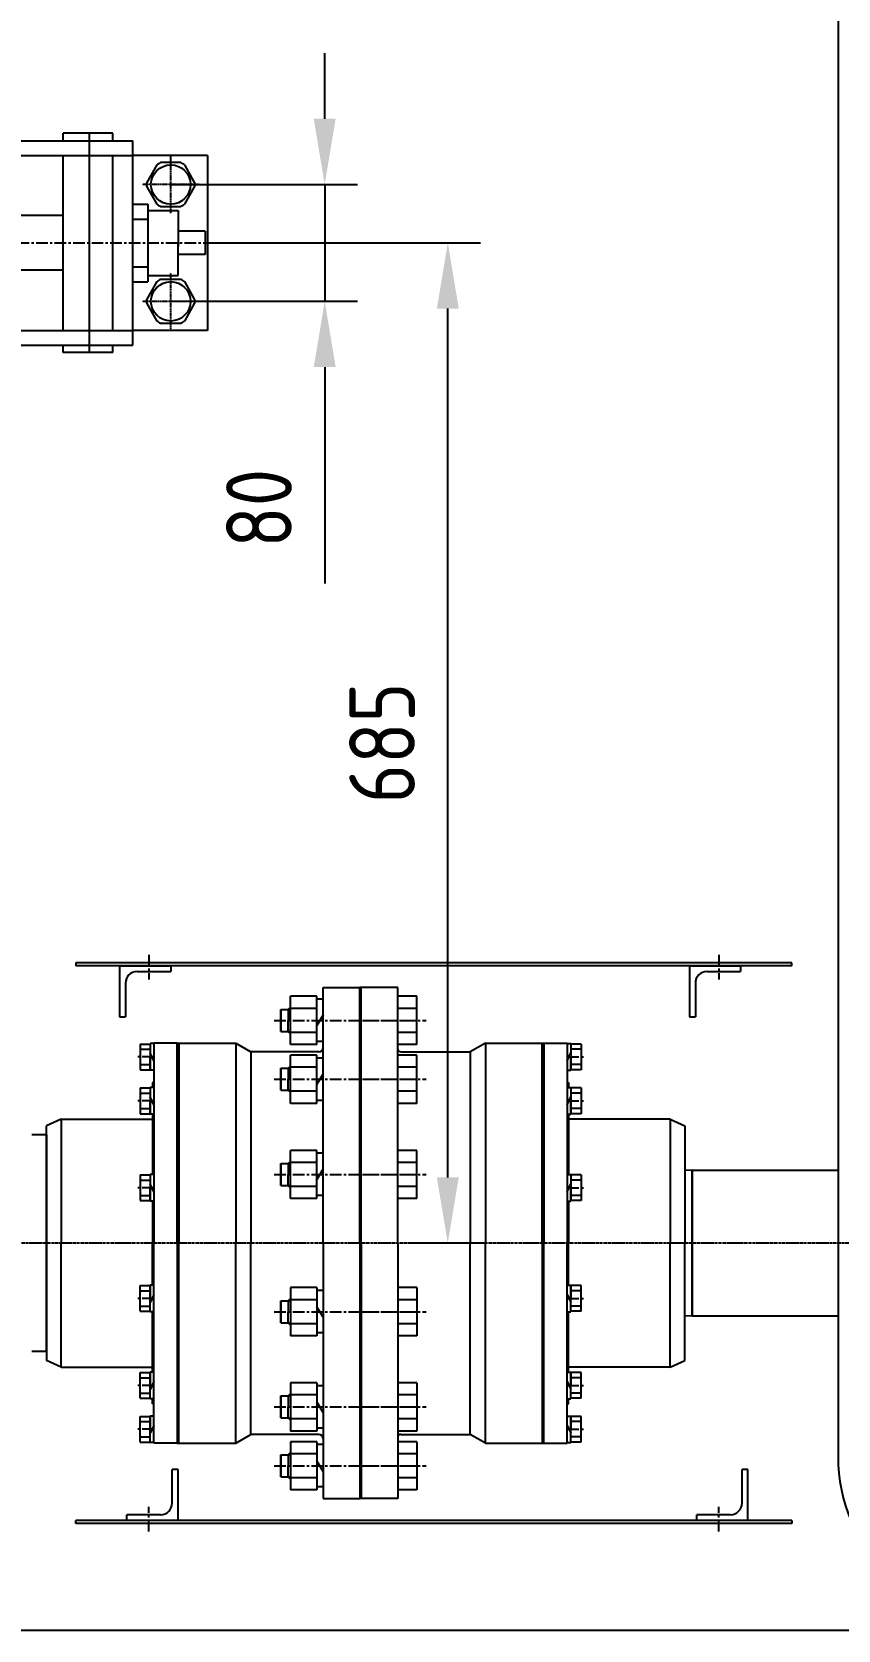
# Model space of a CAD drawing. Header units: millimetres. Extents: x -25976 to -4798, y -663 to 15440.
# Drawn here: x -14323 to -13771, y 11051 to 12146 of the extents above; entities that cross this region are included whole.
import ezdxf

# ---------------------------------------------------------------- set-up
doc = ezdxf.new("R2010")
doc.units = ezdxf.units.MM
doc.header["$LTSCALE"] = 0.25
doc.linetypes.add('CENTER', pattern=[50.8, 31.75, -6.35, 6.35, -6.35])
doc.linetypes.add('осевая', pattern=[2, 1.25, -0.25, 0.25, -0.25])
for name, color, linetype in [('Bord', 1, 'Continuous'), ('Cen', 5, 'CENTER'), ('Cent', 5, 'CENTER'), ('Cont', 6, 'Continuous'), ('Dim', 7, 'Continuous'), ('Red', 1, 'Continuous')]:
    doc.layers.add(name, color=color, linetype=linetype)
doc.styles.add('Style1', font='romans.shx', dxfattribs={"width": 0.8})
doc.dimstyles.new('LIN15', dxfattribs={"dimscale": 15, "dimtxt": 3, "dimasz": 3, "dimexe": 1.5, "dimexo": 0, "dimgap": 1.5, "dimtad": 1, "dimdec": 0, "dimzin": 13, "dimdsep": 46, "dimtxsty": 'Style1', "dimcen": 0, "dimclrt": 3, "dimadec": 0, "dimazin": 0, "dimtfac": 1, "dimtdec": 0, "dimtmove": 0, "dimatfit": 3, "dimfxl": 1, "dimtolj": 1, "dimtzin": 13, "dimarcsym": 0})

# ---------------------------------------------------------------- blocks, each defined once
blk = doc.blocks.new('A0C5000')
at = {"ltscale": 0.9}
for p, q in [((-1.5, 16.4), (-13.5, 9.6)), ((13.5, 9.6), (1.5, 16.4)), ((-15, 6.9), (-15, -6.9)), ((15, -6.9), (15, 6.9)), ((-13.5, -9.6), (-1.5, -16.4)), ((1.5, -16.4), (13.5, -9.6))]:
    blk.add_line(p, q, dxfattribs=at)
at = {"color": 5, "linetype": 'осевая', "ltscale": 0.9}
for p, q in [((0, -19.5), (0, 19.5)), ((-19.5, 0), (19.5, 0))]:
    blk.add_line(p, q, dxfattribs=at)
at = {"ltscale": 0.9}
blk.add_circle((0, 0), 13.5, dxfattribs=at)
for start, end in [(84.62, 95.38), (144.62, 155.38), (24.62, 35.38), (204.62, 215.38), (324.62, 335.38), (264.62, 275.38)]:
    blk.add_arc((0, 0), 16.5, start, end, dxfattribs=at)
blk = doc.blocks.new('*D203')
at = {"layer": 'Dim', "color": 0, "lineweight": -2, "transparency": 16777216}
for p, q in [((-14203.2, 12001.3), (-14016, 12001.3)), ((-14038.5, 11361.3), (-14038.5, 11956.3)), ((-14012.8, 11316.3), (-14061, 11316.3))]:
    blk.add_line(p, q, dxfattribs=at)
at = {"layer": 'Dim', "color": 0, "transparency": 16777216}
for points in [[(-14046, 11956.3), (-14031, 11956.3), (-14038.5, 12001.3)], [(-14046, 11361.3), (-14031, 11361.3), (-14038.5, 11316.3)]]:
    blk.add_solid(points, dxfattribs=at)
at = {"layer": 'Dim', "color": 3, "transparency": 16777216, "insert": (-14083.5, 11658.8), "char_height": 45, "attachment_point": 5, "rotation": 90, "style": 'Style1'}
blk.add_mtext('\\A1;685', dxfattribs=at)
blk = doc.blocks.new('*D222')
at = {"layer": 'Dim', "color": 0, "lineweight": -2, "transparency": 16777216}
for p, q in [((-14122.8, 12086.3), (-14122.8, 12131.3)), ((-14228.3, 12041.3), (-14100.3, 12041.3)), ((-14122.8, 12041.3), (-14122.8, 11961.3)), ((-14228.3, 11961.3), (-14100.3, 11961.3)), ((-14122.8, 11916.3), (-14122.8, 11768))]:
    blk.add_line(p, q, dxfattribs=at)
at = {"layer": 'Dim', "color": 0, "transparency": 16777216}
for points in [[(-14130.3, 12086.3), (-14115.3, 12086.3), (-14122.8, 12041.3)], [(-14130.3, 11916.3), (-14115.3, 11916.3), (-14122.8, 11961.3)]]:
    blk.add_solid(points, dxfattribs=at)
at = {"layer": 'Dim', "color": 3, "transparency": 16777216, "insert": (-14167.8, 11819.6), "char_height": 45, "attachment_point": 5, "rotation": 90, "style": 'Style1'}
blk.add_mtext('\\A1;80', dxfattribs=at)

msp = doc.modelspace()

# ---------------------------------------------------------------- linework, layer by layer
at = {"layer": 'Bord'}
for p, q in [((-14147.77152, 11476.28791), (-14146.27152, 11476.28791)), ((-14147.77152, 11461.28791), (-14146.27152, 11461.28791)), ((-14147.77152, 11435.97943), (-14146.27152, 11435.97943)), ((-14147.77152, 11420.97943), (-14146.27152, 11420.97943)), ((-14147.77152, 11370.76959), (-14146.27152, 11370.76959)), ((-14147.77152, 11355.76959), (-14146.27152, 11355.76959)), ((-14147.77152, 11276.76959), (-14146.27152, 11276.76959)), ((-14147.77152, 11261.76959), (-14146.27152, 11261.76959)), ((-14147.77152, 11211.55976), (-14146.27152, 11211.55976)), ((-14147.77152, 11196.55976), (-14146.27152, 11196.55976)), ((-14147.77152, 11171.25128), (-14146.27152, 11171.25128)), ((-14147.77152, 11156.25128), (-14146.27152, 11156.25128))]:
    msp.add_line(p, q, dxfattribs=at)
at = {"layer": 'Cen'}
for p, q in [((-14243.2161, 11513.76841), (-14243.2161, 11496.81516)), ((-13852.97708, 11513.76841), (-13852.97708, 11496.81516)), ((-14157.32997, 11468.78791), (-14053.20756, 11468.78791)), ((-14096.62483, 11468.78791), (-14067.83447, 11468.78791)), ((-14239.77152, 11443.78791), (-14251.78283, 11443.78791)), ((-13956.77152, 11443.78791), (-13944.76022, 11443.78791)), ((-14157.32997, 11428.47943), (-14053.20756, 11428.47943)), ((-14096.62483, 11428.47943), (-14067.83447, 11428.47943)), ((-14239.77152, 11413.71188), (-14251.78283, 11413.71188)), ((-13956.77152, 11413.71188), (-13944.76022, 11413.71188)), ((-14157.32997, 11363.26959), (-14053.20756, 11363.26959)), ((-14096.62483, 11363.26959), (-14067.83447, 11363.26959)), ((-14239.77152, 11354.16959), (-14251.78283, 11354.16959)), ((-13956.77152, 11354.16959), (-13944.76022, 11354.16959)), ((-14239.77152, 11278.36959), (-14251.78283, 11278.36959)), ((-13956.77152, 11278.36959), (-13944.76022, 11278.36959)), ((-14157.32997, 11269.26959), (-14053.20756, 11269.26959)), ((-14096.62483, 11269.26959), (-14067.83447, 11269.26959)), ((-14239.77152, 11218.8273), (-14251.78283, 11218.8273)), ((-13956.77152, 11218.8273), (-13944.76022, 11218.8273)), ((-14157.32997, 11204.05976), (-14053.20756, 11204.05976)), ((-14096.62483, 11204.05976), (-14067.83447, 11204.05976)), ((-14239.77152, 11188.75128), (-14251.78283, 11188.75128)), ((-13956.77152, 11188.75128), (-13944.76022, 11188.75128)), ((-14157.32997, 11163.75128), (-14053.20756, 11163.75128)), ((-14096.62483, 11163.75128), (-14067.83447, 11163.75128)), ((-14243.2161, 11118.77077), (-14243.2161, 11135.72402)), ((-13852.97708, 11118.77077), (-13852.97708, 11135.72402))]:
    msp.add_line(p, q, dxfattribs=at)
at = {"layer": 'Cen', "ltscale": 0.2}
msp.add_line((-11697.27629, 11316.26959), (-16707.17236, 11316.26959), dxfattribs=at)
at = {"layer": 'Cent'}
msp.add_line((-14942.74308, 12001.26959), (-14203.16063, 12001.26959), dxfattribs=at)
at = {"layer": 'Cont'}
for p, q in [((-13771.27152, 12847.26959), (-13771.27152, 11170.26959)), ((-14267.96673, 12076.56959), (-14302.01673, 12076.56959)), ((-14302.01673, 12071.26959), (-14302.01673, 12076.56959)), ((-14283.7665, 11925.96959), (-14283.7665, 12076.56959)), ((-14267.96673, 12071.26959), (-14267.96673, 12076.56959)), ((-14355.39353, 12071.26959), (-14254.26656, 12071.26959)), ((-14254.26656, 11931.26959), (-14254.26656, 12071.26959)), ((-14355.39353, 12061.26959), (-14254.26656, 12061.26959)), ((-14302.01673, 11941.26959), (-14302.01673, 12061.26959)), ((-14267.96673, 11941.26959), (-14267.96673, 12061.26959)), ((-14203.16063, 12061.26959), (-14254.26656, 12061.26959)), ((-14203.16063, 12061.26959), (-14203.16063, 11941.26959)), ((-14302.01673, 12020.04619), (-14370.86925, 12020.04619)), ((-14254.26656, 12027.79459), (-14243.91656, 12027.79459)), ((-14254.26656, 11974.74459), (-14254.26656, 12027.79459)), ((-14243.91656, 12027.79459), (-14243.91656, 11974.74459)), ((-14243.91656, 12023.51959), (-14223.26063, 12023.51959)), ((-14223.26063, 12023.51959), (-14223.26063, 11998.86959)), ((-14254.26656, 12017.54459), (-14243.91656, 12017.54459)), ((-14204.66063, 12009.26959), (-14223.26063, 12009.26959)), ((-14204.66063, 12009.26959), (-14204.66063, 11993.26959)), ((-14223.26063, 11979.01959), (-14223.26063, 12001.26959)), ((-14254.26656, 11984.99459), (-14243.91656, 11984.99459)), ((-14204.66063, 11993.26959), (-14223.26063, 11993.26959)), ((-14302.01673, 11982.54619), (-14370.86925, 11982.54619)), ((-14254.26656, 11974.74459), (-14243.91656, 11974.74459)), ((-14243.91656, 11979.01959), (-14223.26063, 11979.01959)), ((-14355.39353, 11941.26959), (-14254.26656, 11941.26959)), ((-14203.16063, 11941.26959), (-14254.26656, 11941.26959)), ((-14355.39353, 11931.26959), (-14267.96673, 11931.26959)), ((-14302.01673, 11926.26959), (-14302.01673, 11931.26959)), ((-14267.96673, 11926.26959), (-14267.96673, 11931.26959)), ((-14267.96673, 11931.26959), (-14254.26656, 11931.26959)), ((-14267.96673, 11926.26959), (-14302.01673, 11926.26959)), ((-13802.97708, 11508.28791), (-14293.21589, 11508.28791)), ((-14293.21589, 11508.28791), (-14293.21589, 11506.28791)), ((-13802.97708, 11506.28791), (-14293.21589, 11506.28791)), ((-14263.2161, 11506.28791), (-14228.2161, 11506.28791)), ((-14263.2161, 11506.28791), (-14263.2161, 11471.28791)), ((-14228.2161, 11506.28791), (-14228.2161, 11502.28791)), ((-13872.97708, 11506.28791), (-13872.97708, 11471.28791)), ((-13872.97708, 11506.28791), (-13837.97708, 11506.28791)), ((-13837.97708, 11506.28791), (-13837.97708, 11502.28791)), ((-13802.97708, 11506.28791), (-13802.97708, 11508.28791)), ((-14259.2161, 11494.28791), (-14259.2161, 11471.28791)), ((-14251.2161, 11502.28791), (-14228.2161, 11502.28791)), ((-13868.97708, 11494.28791), (-13868.97708, 11471.28791)), ((-13860.97708, 11502.28791), (-13837.97708, 11502.28791)), ((-14128.27152, 11485.28791), (-14146.27152, 11485.28791)), ((-14146.27152, 11452.28791), (-14146.27152, 11485.28791)), ((-14128.27152, 11452.28791), (-14128.27152, 11485.28791)), ((-14123.77152, 11483.28791), (-14128.27152, 11483.28791)), ((-14123.77152, 11491.28791), (-14098.77152, 11491.28791)), ((-14123.77152, 11450.28791), (-14123.77152, 11491.28791)), ((-14123.77152, 11316.26959), (-14123.77152, 11483.28791)), ((-14072.77152, 11491.28791), (-14098.77152, 11491.28791)), ((-14098.77152, 11316.26959), (-14098.77152, 11491.28791)), ((-14097.77152, 11316.26959), (-14097.77152, 11491.28791)), ((-14072.77152, 11316.26959), (-14072.77152, 11491.28791)), ((-14059.77152, 11485.28791), (-14072.77152, 11485.28791)), ((-14059.77152, 11452.28791), (-14059.77152, 11485.28791)), ((-14263.2161, 11471.28791), (-14259.2161, 11471.28791)), ((-14152.77152, 11476.28791), (-14152.77152, 11468.78791)), ((-14152.77152, 11468.78791), (-14152.77152, 11476.28791)), ((-14152.77152, 11476.28791), (-14147.77152, 11476.28791)), ((-14146.27152, 11477.78791), (-14147.77152, 11476.28791)), ((-14147.77152, 11476.28791), (-14147.77152, 11468.78791)), ((-14128.27152, 11477.03791), (-14146.27152, 11477.03791)), ((-14123.77152, 11472.58124), (-14128.27152, 11465.34415)), ((-14059.77152, 11477.03791), (-14072.77152, 11477.03791)), ((-13872.97708, 11471.28791), (-13868.97708, 11471.28791)), ((-14152.77152, 11461.28791), (-14152.77152, 11468.78791)), ((-14152.77152, 11468.78791), (-14152.77152, 11461.28791)), ((-14152.77152, 11461.28791), (-14147.77152, 11461.28791)), ((-14147.77152, 11461.28791), (-14147.77152, 11468.78791)), ((-14146.27152, 11459.78791), (-14147.77152, 11461.28791)), ((-14128.27152, 11460.53791), (-14146.27152, 11460.53791)), ((-14059.77152, 11460.53791), (-14072.77152, 11460.53791)), ((-14249.27152, 11452.58791), (-14249.27152, 11434.98791)), ((-14249.27152, 11452.58791), (-14242.27152, 11452.58791)), ((-14249.27152, 11449.04835), (-14242.27152, 11449.04835)), ((-14239.77152, 11452.88791), (-14242.27152, 11452.88791)), ((-14242.27152, 11452.88791), (-14242.27152, 11443.78791)), ((-14242.27152, 11452.58791), (-14242.27152, 11434.98791)), ((-14239.77152, 11453.28791), (-14239.77152, 11316.26959)), ((-14223.77152, 11453.28791), (-14239.77152, 11453.28791)), ((-14239.77152, 11452.88791), (-14239.77152, 11434.68791)), ((-14223.77152, 11453.28791), (-14183.77152, 11453.28791)), ((-14223.77152, 11316.26959), (-14223.77152, 11453.28791)), ((-14222.77152, 11453.28791), (-14222.77152, 11316.26959)), ((-14183.77152, 11453.28791), (-14183.77152, 11316.26959)), ((-14183.77152, 11453.28791), (-14173.37922, 11447.28791)), ((-14128.27152, 11452.28791), (-14146.27152, 11452.28791)), ((-14123.77152, 11454.28791), (-14128.27152, 11454.28791)), ((-14059.77152, 11452.28791), (-14072.77152, 11452.28791)), ((-14012.77152, 11453.28791), (-14023.16383, 11447.28791)), ((-14012.77152, 11453.28791), (-13956.77152, 11453.28791)), ((-14012.77152, 11453.28791), (-14012.77152, 11316.26959)), ((-13973.77152, 11316.26959), (-13973.77152, 11453.28791)), ((-13972.77152, 11453.28791), (-13972.77152, 11316.26959)), ((-13956.77152, 11453.28791), (-13956.77152, 11316.26959)), ((-13956.77152, 11452.88791), (-13956.77152, 11434.68791)), ((-13956.77152, 11452.88791), (-13954.27152, 11452.88791)), ((-13954.27152, 11452.88791), (-13954.27152, 11443.78791)), ((-13947.27152, 11452.58791), (-13954.27152, 11452.58791)), ((-13954.27152, 11452.58791), (-13954.27152, 11434.98791)), ((-13947.27152, 11449.04835), (-13954.27152, 11449.04835)), ((-13947.27152, 11452.58791), (-13947.27152, 11434.98791)), ((-14249.27152, 11438.52747), (-14242.27152, 11438.52747)), ((-14239.77152, 11441.07397), (-14242.27152, 11446.50185)), ((-14242.27152, 11434.68791), (-14242.27152, 11443.78791)), ((-14173.37922, 11447.28791), (-14173.37922, 11316.26959)), ((-14126.77152, 11447.28791), (-14173.37922, 11447.28791)), ((-14146.27152, 11411.97943), (-14146.27152, 11444.97943)), ((-14128.27152, 11444.97943), (-14146.27152, 11444.97943)), ((-14128.27152, 11411.97943), (-14128.27152, 11444.97943)), ((-14123.77152, 11442.97943), (-14128.27152, 11442.97943)), ((-14059.77152, 11444.97943), (-14072.77152, 11444.97943)), ((-14070.77152, 11447.28791), (-14023.16383, 11447.28791)), ((-14059.77152, 11411.97943), (-14059.77152, 11444.97943)), ((-14023.16383, 11447.28791), (-14023.16383, 11316.26959)), ((-13956.77152, 11441.07397), (-13954.27152, 11446.50185)), ((-13954.27152, 11434.68791), (-13954.27152, 11443.78791)), ((-13947.27152, 11438.52747), (-13954.27152, 11438.52747)), ((-14249.27152, 11434.98791), (-14242.27152, 11434.98791)), ((-14239.77152, 11434.68791), (-14242.27152, 11434.68791)), ((-14152.77152, 11435.97943), (-14147.77152, 11435.97943)), ((-14152.77152, 11428.47943), (-14152.77152, 11435.97943)), ((-14152.77152, 11435.97943), (-14152.77152, 11428.47943)), ((-14152.77152, 11428.47943), (-14152.77152, 11420.97943)), ((-14152.77152, 11420.97943), (-14152.77152, 11428.47943)), ((-14146.27152, 11437.47943), (-14147.77152, 11435.97943)), ((-14147.77152, 11435.97943), (-14147.77152, 11428.47943)), ((-14147.77152, 11420.97943), (-14147.77152, 11428.47943)), ((-14128.27152, 11436.72943), (-14146.27152, 11436.72943)), ((-14123.77152, 11432.27275), (-14128.27152, 11425.03567)), ((-14059.77152, 11436.72943), (-14072.77152, 11436.72943)), ((-13956.77152, 11434.68791), (-13954.27152, 11434.68791)), ((-13947.27152, 11434.98791), (-13954.27152, 11434.98791)), ((-14249.27152, 11422.51188), (-14249.27152, 11404.91188)), ((-14249.27152, 11422.51188), (-14242.27152, 11422.51188)), ((-14249.27152, 11418.97232), (-14242.27152, 11418.97232)), ((-14239.77152, 11422.81188), (-14242.27152, 11422.81188)), ((-14242.27152, 11422.81188), (-14242.27152, 11413.71188)), ((-14242.27152, 11422.51188), (-14242.27152, 11404.91188)), ((-14239.77152, 11410.99794), (-14242.27152, 11416.42582)), ((-14239.77152, 11426.28791), (-14240.77152, 11426.28791)), ((-14240.77152, 11426.28791), (-14240.77152, 11422.81188)), ((-14239.77152, 11422.81188), (-14239.77152, 11404.61188)), ((-14152.77152, 11420.97943), (-14147.77152, 11420.97943)), ((-14146.27152, 11419.47943), (-14147.77152, 11420.97943)), ((-14128.27152, 11420.22943), (-14146.27152, 11420.22943)), ((-14059.77152, 11420.22943), (-14072.77152, 11420.22943)), ((-13956.77152, 11426.28791), (-13955.77152, 11426.28791)), ((-13956.77152, 11422.81188), (-13956.77152, 11404.61188)), ((-13956.77152, 11422.81188), (-13954.27152, 11422.81188)), ((-13956.77152, 11410.99794), (-13954.27152, 11416.42582)), ((-13955.77152, 11426.28791), (-13955.77152, 11422.81188)), ((-13954.27152, 11422.81188), (-13954.27152, 11413.71188)), ((-13947.27152, 11422.51188), (-13954.27152, 11422.51188)), ((-13954.27152, 11422.51188), (-13954.27152, 11404.91188)), ((-13947.27152, 11418.97232), (-13954.27152, 11418.97232)), ((-13947.27152, 11422.51188), (-13947.27152, 11404.91188)), ((-14249.27152, 11408.45144), (-14242.27152, 11408.45144)), ((-14249.27152, 11404.91188), (-14242.27152, 11404.91188)), ((-14242.27152, 11404.61188), (-14242.27152, 11413.71188)), ((-14128.27152, 11411.97943), (-14146.27152, 11411.97943)), ((-14123.77152, 11413.97943), (-14128.27152, 11413.97943)), ((-14059.77152, 11411.97943), (-14072.77152, 11411.97943)), ((-13954.27152, 11404.61188), (-13954.27152, 11413.71188)), ((-13947.27152, 11408.45144), (-13954.27152, 11408.45144)), ((-13947.27152, 11404.91188), (-13954.27152, 11404.91188)), ((-14303.27152, 11401.26959), (-14313.27152, 11396.60652)), ((-14313.27152, 11316.26959), (-14313.27152, 11396.60652)), ((-14303.27152, 11401.26959), (-14303.27152, 11316.26959)), ((-14303.27152, 11401.26959), (-14240.77152, 11401.26959)), ((-14239.77152, 11404.61188), (-14242.27152, 11404.61188)), ((-14240.77152, 11404.61188), (-14240.77152, 11363.26959)), ((-13956.77152, 11404.61188), (-13954.27152, 11404.61188)), ((-13955.77152, 11404.61188), (-13955.77152, 11363.26959)), ((-13886.27152, 11401.26959), (-13955.77152, 11401.26959)), ((-13886.27152, 11401.26959), (-13886.27152, 11316.26959)), ((-13886.27152, 11401.26959), (-13876.27152, 11396.60652)), ((-13876.27152, 11396.60652), (-13876.27152, 11316.26959)), ((-14313.27013, 11390.41351), (-14323.27013, 11390.41351)), ((-14313.27152, 11390.41351), (-14313.27152, 11316.26959)), ((-14313.27013, 11378.76959), (-14313.27013, 11390.41351)), ((-14313.27013, 11378.76959), (-14313.27013, 11316.26959)), ((-14146.27152, 11372.26959), (-14147.77152, 11370.76959)), ((-14128.27152, 11379.76959), (-14146.27152, 11379.76959)), ((-14146.27152, 11346.76959), (-14146.27152, 11379.76959)), ((-14128.27152, 11346.76959), (-14128.27152, 11379.76959)), ((-14123.77152, 11377.76959), (-14128.27152, 11377.76959)), ((-14059.77152, 11379.76959), (-14072.77152, 11379.76959)), ((-14059.77152, 11346.76959), (-14059.77152, 11379.76959)), ((-14249.27152, 11362.96959), (-14249.27152, 11345.36959)), ((-14249.27152, 11362.96959), (-14242.27152, 11362.96959)), ((-14239.77152, 11363.26959), (-14242.27152, 11363.26959)), ((-14242.27152, 11363.26959), (-14242.27152, 11354.16959)), ((-14242.27152, 11362.96959), (-14242.27152, 11345.36959)), ((-14239.77152, 11363.26959), (-14239.77152, 11345.06959)), ((-14152.77152, 11370.76959), (-14152.77152, 11363.26959)), ((-14152.77152, 11363.26959), (-14152.77152, 11370.76959)), ((-14152.77152, 11370.76959), (-14147.77152, 11370.76959)), ((-14152.77152, 11355.76959), (-14152.77152, 11363.26959)), ((-14152.77152, 11363.26959), (-14152.77152, 11355.76959)), ((-14147.77152, 11370.76959), (-14147.77152, 11363.26959)), ((-14147.77152, 11355.76959), (-14147.77152, 11363.26959)), ((-14128.27152, 11371.51959), (-14146.27152, 11371.51959)), ((-14123.77152, 11367.06292), (-14128.27152, 11359.82584)), ((-14059.77152, 11371.51959), (-14072.77152, 11371.51959)), ((-13956.77152, 11363.26959), (-13956.77152, 11345.06959)), ((-13956.77152, 11363.26959), (-13954.27152, 11363.26959)), ((-13954.27152, 11363.26959), (-13954.27152, 11354.16959)), ((-13947.27152, 11362.96959), (-13954.27152, 11362.96959)), ((-13954.27152, 11362.96959), (-13954.27152, 11345.36959)), ((-13947.27152, 11362.96959), (-13947.27152, 11345.36959)), ((-13871.27152, 11366.26959), (-13876.27152, 11366.01959)), ((-13871.27152, 11366.26959), (-13771.27152, 11366.26959)), ((-13871.27152, 11266.26959), (-13871.27152, 11366.26959)), ((-13871.27152, 11366.26959), (-13871.27152, 11266.26959)), ((-14249.27152, 11359.43003), (-14242.27152, 11359.43003)), ((-14239.77152, 11351.45565), (-14242.27152, 11356.88353)), ((-14242.27152, 11345.06959), (-14242.27152, 11354.16959)), ((-14152.77152, 11355.76959), (-14147.77152, 11355.76959)), ((-14146.27152, 11354.26959), (-14147.77152, 11355.76959)), ((-14128.27152, 11355.01959), (-14146.27152, 11355.01959)), ((-14059.77152, 11355.01959), (-14072.77152, 11355.01959)), ((-13956.77152, 11351.45565), (-13954.27152, 11356.88353)), ((-13947.27152, 11359.43003), (-13954.27152, 11359.43003)), ((-13954.27152, 11345.06959), (-13954.27152, 11354.16959)), ((-14249.27152, 11348.90915), (-14242.27152, 11348.90915)), ((-14249.27152, 11345.36959), (-14242.27152, 11345.36959)), ((-14239.77152, 11345.06959), (-14242.27152, 11345.06959)), ((-14240.77152, 11345.06959), (-14240.77152, 11316.26959)), ((-14128.27152, 11346.76959), (-14146.27152, 11346.76959)), ((-14123.77152, 11348.76959), (-14128.27152, 11348.76959)), ((-14059.77152, 11346.76959), (-14072.77152, 11346.76959)), ((-13956.77152, 11345.06959), (-13954.27152, 11345.06959)), ((-13955.77152, 11345.06959), (-13955.77152, 11316.26959)), ((-13947.27152, 11348.90915), (-13954.27152, 11348.90915)), ((-13947.27152, 11345.36959), (-13954.27152, 11345.36959)), ((-14313.27152, 11316.26959), (-14313.27152, 11235.93267)), ((-14313.27152, 11242.12568), (-14313.27152, 11316.26959)), ((-14313.27013, 11253.76959), (-14313.27013, 11316.26959)), ((-14303.27152, 11231.26959), (-14303.27152, 11316.26959)), ((-14240.77152, 11287.46959), (-14240.77152, 11316.26959)), ((-14239.77152, 11179.25128), (-14239.77152, 11316.26959)), ((-14223.77152, 11316.26959), (-14223.77152, 11179.25128)), ((-14222.77152, 11179.25128), (-14222.77152, 11316.26959)), ((-14183.77152, 11179.25128), (-14183.77152, 11316.26959)), ((-14173.37922, 11185.25128), (-14173.37922, 11316.26959)), ((-14123.77152, 11316.26959), (-14123.77152, 11149.25128)), ((-14098.77152, 11316.26959), (-14098.77152, 11141.25128)), ((-14097.77152, 11316.26959), (-14097.77152, 11141.25128)), ((-14072.77152, 11316.26959), (-14072.77152, 11141.25128)), ((-14023.16383, 11185.25128), (-14023.16383, 11316.26959)), ((-14012.77152, 11179.25128), (-14012.77152, 11316.26959)), ((-13973.77152, 11316.26959), (-13973.77152, 11179.25128)), ((-13972.77152, 11179.25128), (-13972.77152, 11316.26959)), ((-13956.77152, 11179.25128), (-13956.77152, 11316.26959)), ((-13955.77152, 11287.46959), (-13955.77152, 11316.26959)), ((-13886.27152, 11231.26959), (-13886.27152, 11316.26959)), ((-13876.27152, 11235.93267), (-13876.27152, 11316.26959)), ((-14249.27152, 11287.16959), (-14242.27152, 11287.16959)), ((-14249.27152, 11269.56959), (-14249.27152, 11287.16959)), ((-14242.27152, 11287.46959), (-14242.27152, 11278.36959)), ((-14239.77152, 11287.46959), (-14242.27152, 11287.46959)), ((-14242.27152, 11269.56959), (-14242.27152, 11287.16959)), ((-14239.77152, 11269.26959), (-14239.77152, 11287.46959)), ((-14146.27152, 11285.76959), (-14146.27152, 11252.76959)), ((-14128.27152, 11285.76959), (-14146.27152, 11285.76959)), ((-14128.27152, 11285.76959), (-14128.27152, 11252.76959)), ((-14059.77152, 11285.76959), (-14072.77152, 11285.76959)), ((-14059.77152, 11285.76959), (-14059.77152, 11252.76959)), ((-13956.77152, 11287.46959), (-13954.27152, 11287.46959)), ((-13956.77152, 11269.26959), (-13956.77152, 11287.46959)), ((-13954.27152, 11287.46959), (-13954.27152, 11278.36959)), ((-13954.27152, 11269.56959), (-13954.27152, 11287.16959)), ((-13947.27152, 11287.16959), (-13954.27152, 11287.16959)), ((-13947.27152, 11269.56959), (-13947.27152, 11287.16959)), ((-14249.27152, 11283.63003), (-14242.27152, 11283.63003)), ((-14239.77152, 11281.08353), (-14242.27152, 11275.65565)), ((-14242.27152, 11269.26959), (-14242.27152, 11278.36959)), ((-14152.77152, 11269.26959), (-14152.77152, 11276.76959)), ((-14152.77152, 11276.76959), (-14152.77152, 11269.26959)), ((-14152.77152, 11276.76959), (-14147.77152, 11276.76959)), ((-14146.27152, 11278.26959), (-14147.77152, 11276.76959)), ((-14147.77152, 11276.76959), (-14147.77152, 11269.26959)), ((-14128.27152, 11277.51959), (-14146.27152, 11277.51959)), ((-14123.77152, 11283.76959), (-14128.27152, 11283.76959)), ((-14059.77152, 11277.51959), (-14072.77152, 11277.51959)), ((-13956.77152, 11281.08353), (-13954.27152, 11275.65565)), ((-13947.27152, 11283.63003), (-13954.27152, 11283.63003)), ((-13954.27152, 11269.26959), (-13954.27152, 11278.36959)), ((-14249.27152, 11273.10915), (-14242.27152, 11273.10915)), ((-14249.27152, 11269.56959), (-14242.27152, 11269.56959)), ((-14239.77152, 11269.26959), (-14242.27152, 11269.26959)), ((-14240.77152, 11227.9273), (-14240.77152, 11269.26959)), ((-14152.77152, 11269.26959), (-14152.77152, 11261.76959)), ((-14152.77152, 11261.76959), (-14152.77152, 11269.26959)), ((-14147.77152, 11261.76959), (-14147.77152, 11269.26959)), ((-14123.77152, 11265.47627), (-14128.27152, 11272.71335)), ((-13956.77152, 11269.26959), (-13954.27152, 11269.26959)), ((-13955.77152, 11227.9273), (-13955.77152, 11269.26959)), ((-13947.27152, 11273.10915), (-13954.27152, 11273.10915)), ((-13947.27152, 11269.56959), (-13954.27152, 11269.56959)), ((-13871.27152, 11266.26959), (-13876.27152, 11266.51959)), ((-13771.27152, 11266.26959), (-13871.27152, 11266.26959)), ((-14313.27013, 11253.76959), (-14313.27013, 11242.12568)), ((-14152.77152, 11261.76959), (-14147.77152, 11261.76959)), ((-14146.27152, 11260.26959), (-14147.77152, 11261.76959)), ((-14128.27152, 11261.01959), (-14146.27152, 11261.01959)), ((-14128.27152, 11252.76959), (-14146.27152, 11252.76959)), ((-14123.77152, 11254.76959), (-14128.27152, 11254.76959)), ((-14059.77152, 11261.01959), (-14072.77152, 11261.01959)), ((-14059.77152, 11252.76959), (-14072.77152, 11252.76959)), ((-14313.27013, 11242.12568), (-14323.27013, 11242.12568)), ((-14303.27152, 11231.26959), (-14313.27152, 11235.93267)), ((-14303.27152, 11231.26959), (-14240.77152, 11231.26959)), ((-13886.27152, 11231.26959), (-13955.77152, 11231.26959)), ((-13886.27152, 11231.26959), (-13876.27152, 11235.93267)), ((-14249.27152, 11227.6273), (-14242.27152, 11227.6273)), ((-14249.27152, 11210.0273), (-14249.27152, 11227.6273)), ((-14249.27152, 11224.08775), (-14242.27152, 11224.08775)), ((-14242.27152, 11227.9273), (-14242.27152, 11218.8273)), ((-14239.77152, 11227.9273), (-14242.27152, 11227.9273)), ((-14242.27152, 11210.0273), (-14242.27152, 11227.6273)), ((-14239.77152, 11221.54124), (-14242.27152, 11216.11336)), ((-14242.27152, 11209.7273), (-14242.27152, 11218.8273)), ((-14239.77152, 11209.7273), (-14239.77152, 11227.9273)), ((-14128.27152, 11220.55976), (-14146.27152, 11220.55976)), ((-14146.27152, 11220.55976), (-14146.27152, 11187.55976)), ((-14128.27152, 11220.55976), (-14128.27152, 11187.55976)), ((-14059.77152, 11220.55976), (-14072.77152, 11220.55976)), ((-14059.77152, 11220.55976), (-14059.77152, 11187.55976)), ((-13956.77152, 11227.9273), (-13954.27152, 11227.9273)), ((-13956.77152, 11209.7273), (-13956.77152, 11227.9273)), ((-13956.77152, 11221.54124), (-13954.27152, 11216.11336)), ((-13954.27152, 11227.9273), (-13954.27152, 11218.8273)), ((-13954.27152, 11210.0273), (-13954.27152, 11227.6273)), ((-13947.27152, 11227.6273), (-13954.27152, 11227.6273)), ((-13947.27152, 11224.08775), (-13954.27152, 11224.08775)), ((-13954.27152, 11209.7273), (-13954.27152, 11218.8273)), ((-13947.27152, 11210.0273), (-13947.27152, 11227.6273)), ((-14249.27152, 11213.56686), (-14242.27152, 11213.56686)), ((-14249.27152, 11210.0273), (-14242.27152, 11210.0273)), ((-14239.77152, 11209.7273), (-14242.27152, 11209.7273)), ((-14240.77152, 11206.25128), (-14240.77152, 11209.7273)), ((-14152.77152, 11211.55976), (-14147.77152, 11211.55976)), ((-14152.77152, 11211.55976), (-14152.77152, 11204.05976)), ((-14152.77152, 11204.05976), (-14152.77152, 11211.55976)), ((-14146.27152, 11213.05976), (-14147.77152, 11211.55976)), ((-14147.77152, 11211.55976), (-14147.77152, 11204.05976)), ((-14128.27152, 11212.30976), (-14146.27152, 11212.30976)), ((-14123.77152, 11218.55976), (-14128.27152, 11218.55976)), ((-14059.77152, 11212.30976), (-14072.77152, 11212.30976)), ((-13956.77152, 11209.7273), (-13954.27152, 11209.7273)), ((-13955.77152, 11206.25128), (-13955.77152, 11209.7273)), ((-13947.27152, 11213.56686), (-13954.27152, 11213.56686)), ((-13947.27152, 11210.0273), (-13954.27152, 11210.0273)), ((-14249.27152, 11197.55128), (-14242.27152, 11197.55128)), ((-14249.27152, 11179.95128), (-14249.27152, 11197.55128)), ((-14239.77152, 11197.85128), (-14242.27152, 11197.85128)), ((-14242.27152, 11197.85128), (-14242.27152, 11188.75128)), ((-14242.27152, 11179.95128), (-14242.27152, 11197.55128)), ((-14239.77152, 11206.25128), (-14240.77152, 11206.25128)), ((-14239.77152, 11179.65128), (-14239.77152, 11197.85128)), ((-14152.77152, 11196.55976), (-14152.77152, 11204.05976)), ((-14152.77152, 11204.05976), (-14152.77152, 11196.55976)), ((-14147.77152, 11196.55976), (-14147.77152, 11204.05976)), ((-14123.77152, 11200.26643), (-14128.27152, 11207.50352)), ((-13956.77152, 11206.25128), (-13955.77152, 11206.25128)), ((-13956.77152, 11179.65128), (-13956.77152, 11197.85128)), ((-13956.77152, 11197.85128), (-13954.27152, 11197.85128)), ((-13954.27152, 11197.85128), (-13954.27152, 11188.75128)), ((-13954.27152, 11179.95128), (-13954.27152, 11197.55128)), ((-13947.27152, 11197.55128), (-13954.27152, 11197.55128)), ((-13947.27152, 11179.95128), (-13947.27152, 11197.55128)), ((-14249.27152, 11194.01172), (-14242.27152, 11194.01172)), ((-14239.77152, 11191.46522), (-14242.27152, 11186.03734)), ((-14242.27152, 11179.65128), (-14242.27152, 11188.75128)), ((-14152.77152, 11196.55976), (-14147.77152, 11196.55976)), ((-14146.27152, 11195.05976), (-14147.77152, 11196.55976)), ((-14128.27152, 11195.80976), (-14146.27152, 11195.80976)), ((-14128.27152, 11187.55976), (-14146.27152, 11187.55976)), ((-14123.77152, 11189.55976), (-14128.27152, 11189.55976)), ((-14059.77152, 11195.80976), (-14072.77152, 11195.80976)), ((-14059.77152, 11187.55976), (-14072.77152, 11187.55976)), ((-13956.77152, 11191.46522), (-13954.27152, 11186.03734)), ((-13947.27152, 11194.01172), (-13954.27152, 11194.01172)), ((-13954.27152, 11179.65128), (-13954.27152, 11188.75128)), ((-14249.27152, 11183.49084), (-14242.27152, 11183.49084)), ((-14249.27152, 11179.95128), (-14242.27152, 11179.95128)), ((-14239.77152, 11179.65128), (-14242.27152, 11179.65128)), ((-14223.77152, 11179.25128), (-14239.77152, 11179.25128)), ((-14223.77152, 11179.25128), (-14183.77152, 11179.25128)), ((-14183.77152, 11179.25128), (-14173.37922, 11185.25128)), ((-14126.77152, 11185.25128), (-14173.37922, 11185.25128)), ((-14146.27152, 11180.25128), (-14146.27152, 11147.25128)), ((-14128.27152, 11180.25128), (-14146.27152, 11180.25128)), ((-14128.27152, 11180.25128), (-14128.27152, 11147.25128)), ((-14123.77152, 11178.25128), (-14128.27152, 11178.25128)), ((-14123.77152, 11182.25128), (-14123.77152, 11141.25128)), ((-14059.77152, 11180.25128), (-14072.77152, 11180.25128)), ((-14070.77152, 11185.25128), (-14023.16383, 11185.25128)), ((-14059.77152, 11180.25128), (-14059.77152, 11147.25128)), ((-14012.77152, 11179.25128), (-14023.16383, 11185.25128)), ((-14012.77152, 11179.25128), (-13956.77152, 11179.25128)), ((-13956.77152, 11179.65128), (-13954.27152, 11179.65128)), ((-13947.27152, 11183.49084), (-13954.27152, 11183.49084)), ((-13947.27152, 11179.95128), (-13954.27152, 11179.95128)), ((-14152.77152, 11163.75128), (-14152.77152, 11171.25128)), ((-14152.77152, 11171.25128), (-14152.77152, 11163.75128)), ((-14152.77152, 11171.25128), (-14147.77152, 11171.25128)), ((-14146.27152, 11172.75128), (-14147.77152, 11171.25128)), ((-14147.77152, 11171.25128), (-14147.77152, 11163.75128)), ((-14128.27152, 11172.00128), (-14146.27152, 11172.00128)), ((-14123.77152, 11159.95795), (-14128.27152, 11167.19503)), ((-14059.77152, 11172.00128), (-14072.77152, 11172.00128)), ((-14227.2161, 11138.25128), (-14227.2161, 11161.25128)), ((-14223.2161, 11161.25128), (-14227.2161, 11161.25128)), ((-14223.2161, 11126.25128), (-14223.2161, 11161.25128)), ((-14152.77152, 11163.75128), (-14152.77152, 11156.25128)), ((-14152.77152, 11156.25128), (-14152.77152, 11163.75128)), ((-14152.77152, 11156.25128), (-14147.77152, 11156.25128)), ((-14147.77152, 11156.25128), (-14147.77152, 11163.75128)), ((-14146.27152, 11154.75128), (-14147.77152, 11156.25128)), ((-14128.27152, 11155.50128), (-14146.27152, 11155.50128)), ((-14059.77152, 11155.50128), (-14072.77152, 11155.50128)), ((-13832.97708, 11161.25128), (-13836.97708, 11161.25128)), ((-13836.97708, 11138.25128), (-13836.97708, 11161.25128)), ((-13832.97708, 11126.25128), (-13832.97708, 11161.25128)), ((-14128.27152, 11147.25128), (-14146.27152, 11147.25128)), ((-14123.77152, 11149.25128), (-14128.27152, 11149.25128)), ((-14059.77152, 11147.25128), (-14072.77152, 11147.25128)), ((-14123.77152, 11141.25128), (-14098.77152, 11141.25128)), ((-14072.77152, 11141.25128), (-14098.77152, 11141.25128)), ((-14293.21589, 11124.25128), (-14293.21589, 11126.25128)), ((-13802.97708, 11126.25128), (-14293.21589, 11126.25128)), ((-13802.97708, 11124.25128), (-14293.21589, 11124.25128)), ((-14235.2161, 11130.25128), (-14258.2161, 11130.25128)), ((-14258.2161, 11126.25128), (-14258.2161, 11130.25128)), ((-14223.2161, 11126.25128), (-14258.2161, 11126.25128)), ((-13867.97708, 11126.25128), (-13867.97708, 11130.25128)), ((-13844.97708, 11130.25128), (-13867.97708, 11130.25128)), ((-13832.97708, 11126.25128), (-13867.97708, 11126.25128)), ((-13802.97708, 11126.25128), (-13802.97708, 11124.25128))]:
    msp.add_line(p, q, dxfattribs=at)
for centre, radius, start, end in [((-14251.2161, 11494.28791), 8, 90, 180), ((-13860.97708, 11494.28791), 8, 90, 180), ((-14126.77152, 11450.28791), 3, 270, 0), ((-14070.77152, 11449.28791), 2, 180, 270), ((-14126.77152, 11182.25128), 3, 0, 90), ((-14070.77152, 11183.25128), 2, 90, 180), ((-13657.27152, 11170.26959), 114, 180, 270), ((-14235.2161, 11138.25128), 8, 270, 0), ((-13844.97708, 11138.25128), 8, 270, 0)]:
    msp.add_arc(centre, radius, start, end, dxfattribs=at)
at = {"layer": 'Red'}
msp.add_line((-17328.27152, 11051.26959), (-11628.27152, 11051.26959), dxfattribs=at)

# ---------------------------------------------------------------- block references
at = {"layer": 'Cont', "rotation": 89.99999999999999}
for p in [(-14228.26634, 12041.26959), (-14228.26634, 11961.26959)]:
    msp.add_blockref('A0C5000', p, dxfattribs=at)

# ---------------------------------------------------------------- dimensions: what is measured, and where the dimension line sits
at = {"layer": 'Dim'}
for base, p1, p2, picture, middle in [((-14122.83739, 11961.26959), (-14228.26634, 12041.26959), (-14228.26634, 11961.26959), '*D222', (-14167.83739, 11819.62674)), ((-14038.47901, 12001.26959), (-14012.77152, 11316.26959), (-14203.16063, 12001.26959), '*D203', (-14083.47901, 11658.76959))]:
    dim = msp.add_linear_dim(base=base, p1=p1, p2=p2, angle=90, dimstyle='LIN15', override={"dimzin": 8}, dxfattribs=at)
    dim.commit()
    dim.dimension.update_dxf_attribs({"geometry": picture, "text_midpoint": middle})

doc.saveas('drawing.dxf')
